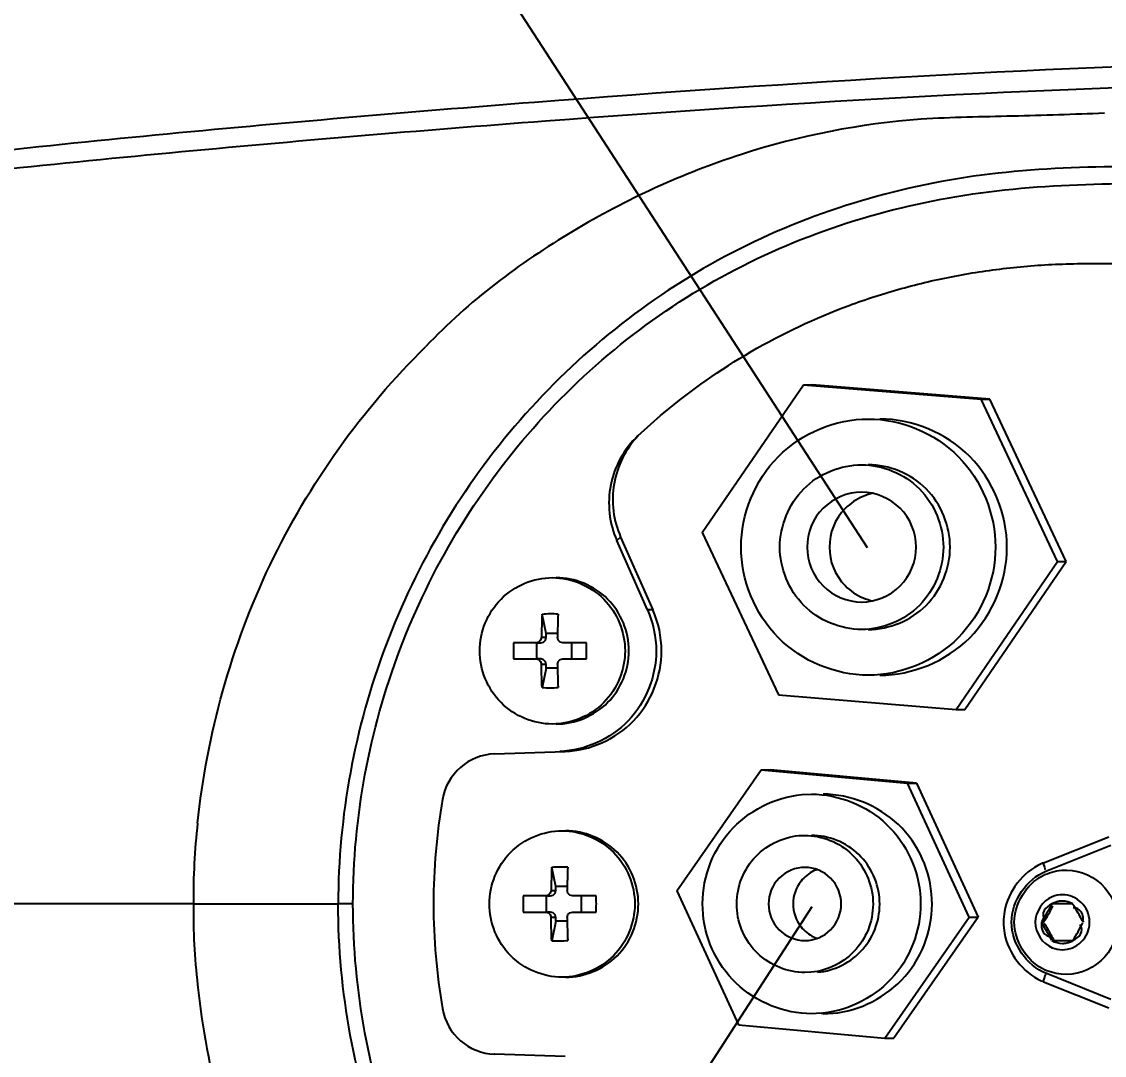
# Model space of a CAD drawing. Header units: millimetres. Extents: x 5828 to 6704, y 123 to 421.
# Drawn here: x 6389.27 to 6395.19, y 235.77 to 241.42 of the extents above; entities that cross this region are included whole.
import ezdxf
from ezdxf import colors
from ezdxf.entities.mleader import LeaderData, LeaderLine
from ezdxf.math import Vec2, Vec3

# ---------------------------------------------------------------- set-up
doc = ezdxf.new("R2010")
doc.units = ezdxf.units.MM
for name, color, linetype in [('外形图', 7, 'Continuous'), ('多重引线', 7, 'Continuous'), ('尺寸标注', 7, 'Continuous')]:
    doc.layers.add(name, color=color, linetype=linetype)
doc.styles.get("Standard").update_dxf_attribs({"font": 'msyh.ttc'})
doc.styles.add('微软雅黑', font='msyh.ttc')
doc.dimstyles.new('尺寸标注_细节_1_10比例', dxfattribs={"dimtxt": 1.5, "dimasz": 1.25, "dimexe": 0.5, "dimexo": 0.4, "dimgap": 0.5, "dimtad": 1, "dimlfac": 10, "dimdsep": 46, "dimtxsty": '微软雅黑', "dimcen": 0.09, "dimadec": 0, "dimazin": 0, "dimtp": 0.01, "dimtm": 0.01, "dimtfac": 1, "dimtofl": 0, "dimtmove": 0, "dimatfit": 3, "dimfxl": 1, "dimtolj": 1, "dimarcsym": 0})

# ---------------------------------------------------------------- blocks, each defined once
blk = doc.blocks.new('*D791')
at = {"layer": 'Defpoints', "color": 0}
for p in [(6385.1928, 245.979), (6385.1928, 236.5978), (6402.6928, 236.5978)]:
    blk.add_point(p, dxfattribs=at)
at = {"layer": '尺寸标注', "color": 0, "lineweight": -2}
for p, q in [((6385.1928, 236.9978), (6385.1928, 246.479)), ((6402.6928, 236.9978), (6402.6928, 246.479)), ((6401.4428, 245.979), (6386.4428, 245.979))]:
    blk.add_line(p, q, dxfattribs=at)
at = {"layer": '尺寸标注', "color": 0}
for points in [[(6386.4428, 246.1873), (6386.4428, 245.7707), (6385.1928, 245.979)], [(6401.4428, 245.7707), (6401.4428, 246.1873), (6402.6928, 245.979)]]:
    blk.add_solid(points, dxfattribs=at)
at = {"layer": '尺寸标注', "color": 0, "insert": (6393.9428, 247.2585), "char_height": 1.5, "attachment_point": 5, "style": '微软雅黑'}
blk.add_mtext('\\A1;\\A1;175', dxfattribs=at)
blk = doc.blocks.new('*D793')
at = {"layer": 'Defpoints', "color": 0}
for p in [(6397.4641, 242.702), (6373.1853, 230.4984), (6397.6661, 230.4984)]:
    blk.add_point(p, dxfattribs=at)
at = {"layer": '尺寸标注', "color": 0, "lineweight": -2}
for p, q in [((6397.0641, 242.702), (6372.6853, 242.702)), ((6373.1853, 241.452), (6373.1853, 231.7484)), ((6397.2661, 230.4984), (6372.6853, 230.4984))]:
    blk.add_line(p, q, dxfattribs=at)
at = {"layer": '尺寸标注', "color": 0}
for points in [[(6373.3937, 241.452), (6372.977, 241.452), (6373.1853, 242.702)], [(6372.977, 231.7484), (6373.3937, 231.7484), (6373.1853, 230.4984)]]:
    blk.add_solid(points, dxfattribs=at)
at = {"layer": '尺寸标注', "color": 0, "insert": (6371.9189, 236.6002), "char_height": 1.5, "attachment_point": 5, "rotation": 90, "style": '微软雅黑'}
blk.add_mtext('\\A1;\\A1;122', dxfattribs=at)
blk = doc.blocks.new('_None')

msp = doc.modelspace()

# ---------------------------------------------------------------- linework, layer by layer
at = {"layer": '外形图', "color": 7, "linetype": 'Continuous'}
for p, q in [((6392.9885, 238.6271), (6393.5422, 239.4347)), ((6393.5422, 239.4347), (6393.5897, 239.4347)), ((6393.5422, 239.4347), (6394.5132, 239.3554)), ((6394.5607, 239.3554), (6393.5897, 239.4347)), ((6394.9305, 238.4685), (6394.5132, 239.3554)), ((6394.5132, 239.3554), (6394.5607, 239.3554)), ((6394.978, 238.4685), (6394.5607, 239.3554)), ((6392.523, 238.5836), (6392.5438, 238.6029)), ((6392.5438, 238.6029), (6392.72, 238.2049)), ((6392.9885, 238.6271), (6393.4059, 237.7402)), ((6392.6906, 238.2049), (6392.523, 238.5836)), ((6394.3769, 237.6609), (6394.9305, 238.4685)), ((6394.4244, 237.6609), (6394.978, 238.4685)), ((6394.9305, 238.4685), (6394.978, 238.4685)), ((6392.137, 238.0756), (6392.1146, 238.1817)), ((6392.72, 238.2049), (6392.6906, 238.2049)), ((6392.137, 238.0549), (6392.137, 238.0756)), ((6392.1986, 238.0756), (6392.137, 238.0756)), ((6392.0815, 238.0249), (6391.9591, 238.0249)), ((6392.0867, 237.9369), (6392.0867, 238.0249)), ((6392.0867, 238.0249), (6392.1072, 238.0249)), ((6392.1072, 238.0249), (6392.1218, 238.0287)), ((6392.1113, 238.0549), (6392.137, 238.0549)), ((6392.3576, 238.0249), (6392.2284, 238.0249)), ((6392.2747, 238.0249), (6392.2747, 237.9369)), ((6391.9591, 237.9369), (6392.0815, 237.9369)), ((6392.1072, 237.9369), (6392.0867, 237.9369)), ((6392.137, 237.9069), (6392.1113, 237.9069)), ((6392.137, 237.8862), (6392.1146, 237.7802)), ((6392.137, 237.8862), (6392.137, 237.9069)), ((6392.1995, 237.8862), (6392.137, 237.8862)), ((6392.2284, 237.9369), (6392.3576, 237.9369)), ((6392.1146, 237.7802), (6392.114, 237.7963)), ((6393.4059, 237.7402), (6394.3769, 237.6609)), ((6394.3769, 237.6609), (6394.4244, 237.6609)), ((6391.8556, 237.4179), (6392.2402, 237.4312)), ((6392.8505, 236.6702), (6393.3123, 237.3312)), ((6393.3123, 237.3312), (6394.1113, 237.2588)), ((6393.3123, 237.3312), (6393.361, 237.3312)), ((6394.1601, 237.2588), (6393.361, 237.3312)), ((6394.4486, 236.5254), (6394.1113, 237.2588)), ((6394.1113, 237.2588), (6394.1601, 237.2588)), ((6394.1601, 237.2588), (6394.4974, 236.5254)), ((6393.5338, 237.1954), (6393.5868, 237.1977)), ((6393.5171, 236.9713), (6393.5502, 236.9727)), ((6394.8545, 236.823), (6395.2098, 236.9655)), ((6394.8667, 236.7765), (6395.222, 236.9191)), ((6392.1899, 236.6925), (6392.1675, 236.7986)), ((6392.1344, 236.6418), (6392.0119, 236.6418)), ((6392.1396, 236.5538), (6392.1396, 236.6418)), ((6392.1396, 236.6418), (6392.1601, 236.6418)), ((6392.1601, 236.6418), (6392.1747, 236.6456)), ((6392.1642, 236.6718), (6392.1899, 236.6718)), ((6392.1899, 236.6718), (6392.1899, 236.6925)), ((6392.2515, 236.6925), (6392.1899, 236.6925)), ((6392.4104, 236.6418), (6392.2813, 236.6418)), ((6392.3276, 236.6418), (6392.3276, 236.5538)), ((6392.8505, 236.6702), (6393.1878, 235.9368)), ((6390.2098, 236.5978), (6388.4428, 236.5978)), ((6390.2099, 236.5978), (6391.0008, 236.5978)), ((6391.0817, 236.5978), (6391.0008, 236.5978)), ((6395.0141, 236.5978), (6394.8995, 236.5978)), ((6392.0119, 236.5538), (6392.1344, 236.5538)), ((6392.1601, 236.5538), (6392.1396, 236.5538)), ((6392.1899, 236.5238), (6392.1642, 236.5238)), ((6392.1899, 236.5031), (6392.1899, 236.5238)), ((6392.2813, 236.5538), (6392.4104, 236.5538)), ((6393.9868, 235.8644), (6394.4486, 236.5254)), ((6394.4974, 236.5254), (6394.0356, 235.8644)), ((6394.4486, 236.5254), (6394.4974, 236.5254)), ((6392.1899, 236.5031), (6392.1675, 236.3971)), ((6392.2524, 236.5031), (6392.1899, 236.5031)), ((6394.8548, 236.4978), (6394.8422, 236.4978)), ((6392.1675, 236.3971), (6392.1669, 236.4132)), ((6394.8995, 236.3978), (6395.0141, 236.3978)), ((6393.5834, 236.2243), (6393.5502, 236.223)), ((6394.8545, 236.1726), (6395.2098, 236.0301)), ((6395.222, 236.0766), (6394.8667, 236.2191)), ((6393.6398, 236.0002), (6393.5868, 235.998)), ((6393.6496, 235.9979), (6393.7026, 236.0002)), ((6393.1878, 235.9368), (6393.9868, 235.8644)), ((6393.9868, 235.8644), (6394.0356, 235.8644)), ((6391.8558, 235.7767), (6391.8556, 235.7777)), ((6392.2402, 235.7644), (6391.8556, 235.7777))]:
    msp.add_line(p, q, dxfattribs=at)
for points in [[(6392.1113, 238.0549), (6392.1067, 238.0392), (6392.096, 238.0288), (6392.0815, 238.0249)], [(6392.1218, 238.0287), (6392.1325, 238.0391), (6392.137, 238.0549)], [(6392.2284, 238.0249), (6392.2133, 238.029), (6392.2027, 238.0395), (6392.1986, 238.0549)], [(6392.0815, 237.9369), (6392.0961, 237.9329), (6392.1067, 237.9226), (6392.1113, 237.9069)], [(6392.137, 237.9069), (6392.1332, 237.9216), (6392.1229, 237.9324), (6392.1072, 237.9369)], [(6392.1986, 237.9069), (6392.2028, 237.9225), (6392.2135, 237.933), (6392.2284, 237.9369)], [(6392.1642, 236.6718), (6392.1596, 236.6561), (6392.1489, 236.6457), (6392.1344, 236.6418)], [(6392.1747, 236.6456), (6392.1854, 236.656), (6392.1899, 236.6718)], [(6392.2813, 236.6418), (6392.2662, 236.6459), (6392.2556, 236.6564), (6392.2515, 236.6718)], [(6392.1344, 236.5538), (6392.149, 236.5498), (6392.1596, 236.5395), (6392.1642, 236.5238)], [(6392.1899, 236.5238), (6392.1861, 236.5385), (6392.1758, 236.5493), (6392.1601, 236.5538)], [(6392.2515, 236.5238), (6392.2557, 236.5394), (6392.2664, 236.5499), (6392.2813, 236.5538)]]:
    msp.add_lwpolyline(points, dxfattribs=at)
for centre, radius, start, end in [((6393.9825, 238.5498), 0.298, 101.38823, 112.57687), ((6393.9859, 238.5478), 0.3016, 135.30232, 224.69768), ((6393.9825, 238.5458), 0.298, 247.42313, 258.61177), ((6397.0531, 237.9871), 4.9423, 177.74392, 179.21386), ((6397.1405, 237.9871), 4.9423, 177.74392, 179.21386), ((6393.0133, 237.9809), 1.0552, 177.61096, 182.38904), ((6390.7338, 237.9809), 1.6243, 358.44853, 1.55147), ((6397.336, 237.9787), 5.1379, 180.80041, 181.34111), ((6391.8662, 237.1177), 0.3004, 92.00941, 170.2889), ((6394.9195, 236.5952), 3.3981, 170.26813, 179.95512), ((6394.9815, 236.5056), 0.3419, 111.86173, 114.13479), ((6397.106, 236.604), 4.9423, 177.74392, 179.21386), ((6397.1934, 236.604), 4.9423, 177.74392, 179.21386), ((6393.684, 236.6005), 0.1971, 108.75301, 115.80913), ((6393.6871, 236.5978), 0.2012, 141.70952, 218.29048), ((6393.0662, 236.5978), 1.0552, 177.61096, 182.38904), ((6390.7867, 236.5978), 1.6243, 358.44853, 1.55147), ((6394.919, 236.6004), 3.3976, 180.0442, 189.73196), ((6394.1081, 236.0187), 1.0745, 30.52929, 32.45318), ((6397.3889, 236.5956), 5.1379, 180.80041, 181.34111), ((6394.9897, 236.4978), 0.3545, 170.37524, 189.63857), ((6393.4505, 235.631), 1.8378, 29.32536, 30.52658), ((6389.9777, 233.6799), 5.8212, 28.95179, 29.32685), ((6394.9577, 236.4978), 0.148, 357.34505, 2.65504), ((6393.684, 236.5951), 0.1971, 244.19087, 251.24699), ((6394.9815, 236.49), 0.3419, 245.86545, 248.13827), ((6394.5357, 236.6048), 4.3264, 185.95979, 204.5718), ((6391.8664, 236.0769), 0.3004, 189.73126, 267.98793), ((6393.5874, 236.5821), 0.5842, 275.14286, 276.01365)]:
    msp.add_arc(centre, radius, start, end, dxfattribs=at)
for points, knots in [([(6385.1468, 240.6355), (6387.0542, 241.3146), (6390.0294, 241.8628), (6393.9061, 242.2467), (6396.7609, 242.3762), (6399.7709, 242.3312), (6402.3815, 242.0192), (6404.3518, 241.3698), (6405.5528, 240.7141), (6406.4986, 239.8619), (6406.9618, 239.1704), (6407.1546, 238.8125)], [0, 0, 0, 0, 0.260579, 0.385295, 0.501856, 0.62799, 0.77281, 0.837815, 0.893904, 0.947676, 1, 1, 1, 1]), ([(6389.4234, 241.9754), (6388.0595, 241.7426), (6386.0183, 241.3014), (6383.7746, 240.3615), (6382.5807, 239.6589), (6382.0253, 239.2392), (6381.7745, 239.0009)], [0, 0, 0, 0, 0.499914, 0.749926, 0.875007, 1, 1, 1, 1]), ([(6383.3212, 240.1101), (6384.2098, 240.5952), (6386.2282, 241.3455), (6388.3169, 241.7925), (6389.4223, 241.9817)], [0, 0, 0, 0, 0.474433, 1, 1, 1, 1]), ([(6400.6886, 241.0235), (6399.9663, 241.1359), (6398.5097, 241.2369), (6395.6333, 241.2163), (6392.7978, 241.0463), (6390.0131, 240.8064), (6387.9787, 240.5902), (6385.9916, 240.2663), (6384.689, 239.9676), (6384.0614, 239.7577)], [0, 0, 0, 0, 0.130916, 0.260722, 0.515198, 0.63937, 0.76142, 0.881475, 1, 1, 1, 1]), ([(6384.1923, 239.6954), (6384.8164, 239.8942), (6386.1065, 240.186), (6388.0757, 240.5002), (6390.0915, 240.7105), (6392.8508, 240.9443), (6395.6603, 241.1038), (6398.5084, 241.1135), (6399.9495, 241.0085), (6400.6636, 240.8956)], [0, 0, 0, 0, 0.118464, 0.238559, 0.360649, 0.48489, 0.739462, 0.869249, 1, 1, 1, 1]), ([(6395.1862, 240.9185), (6395.0192, 240.9123), (6394.6859, 240.9002), (6394.0185, 240.8945), (6393.1875, 240.7308), (6392.2639, 240.3046), (6391.7138, 239.8918), (6391.4803, 239.6437)], [0, 0, 0, 0, 0.124256, 0.248057, 0.496062, 0.746596, 1, 1, 1, 1]), ([(6400.1936, 240.6274), (6399.7163, 240.6278), (6398.7621, 240.6254), (6397.3306, 240.6319), (6395.9025, 240.6147), (6394.4657, 240.6541), (6393.0697, 240.2137), (6391.9283, 239.2981), (6391.1804, 238.0413), (6391.0013, 237.0767), (6391.0008, 236.5978)], [0, 0, 0, 0, 0.125038, 0.249992, 0.374871, 0.499674, 0.624414, 0.749344, 0.874549, 1, 1, 1, 1]), ([(6391.0817, 236.5978), (6391.0817, 237.0688), (6391.2589, 238.0181), (6391.9987, 239.2523), (6393.1294, 240.1443), (6394.5095, 240.5599), (6395.9293, 240.5232), (6397.3466, 240.5492), (6398.7678, 240.5476), (6399.7149, 240.5494), (6400.1884, 240.5475)], [0, 0, 0, 0, 0.124912, 0.249653, 0.373966, 0.498076, 0.623231, 0.748815, 0.874415, 1, 1, 1, 1]), ([(6392.6381, 239.1555), (6392.6843, 239.1988), (6392.8773, 239.3699), (6393.2503, 239.6319), (6393.6964, 239.8423), (6394.0753, 239.9646), (6394.3693, 240.0333), (6394.6716, 240.078), (6394.9732, 240.0993), (6395.3019, 240.098), (6395.77, 240.0976), (6396.3406, 240.098), (6397.0606, 240.0977), (6397.8103, 240.0979), (6398.5927, 240.0979), (6399.3043, 240.0979), (6399.7548, 240.0979), (6399.944, 240.0979)], [0, 0, 0, 0, 0.027414, 0.111677, 0.197186, 0.240336, 0.283681, 0.32717, 0.370742, 0.414365, 0.45803, 0.5452, 0.631865, 0.730425, 0.829304, 0.928311, 1, 1, 1, 1]), ([(6390.2329, 237.0401), (6390.2833, 237.5263), (6390.5513, 238.4881), (6391.1315, 239.3023), (6391.4802, 239.6437)], [0, 0, 0, 0, 0.50038, 1, 1, 1, 1]), ([(6393.202, 238.5478), (6393.202, 238.7262), (6393.3489, 239.0972), (6393.7193, 239.2478), (6393.8968, 239.2478)], [0, 0, 0, 0, 0.501328, 1, 1, 1, 1]), ([(6393.8968, 239.2478), (6394.0742, 239.2478), (6394.4446, 239.0972), (6394.5915, 238.7262), (6394.5915, 238.5478)], [0, 0, 0, 0, 0.498663, 1, 1, 1, 1]), ([(6394.6543, 238.5478), (6394.6543, 238.7262), (6394.5073, 239.0972), (6394.137, 239.2478), (6393.9595, 239.2478)], [0, 0, 0, 0, 0.501328, 1, 1, 1, 1]), ([(6392.6381, 239.1555), (6392.5637, 239.0858), (6392.4564, 238.8945), (6392.4817, 238.677), (6392.523, 238.5836)], [0, 0, 0, 0, 0.499536, 1, 1, 1, 1]), ([(6392.6391, 239.1552), (6392.5718, 239.0846), (6392.4775, 238.8987), (6392.5043, 238.6922), (6392.5439, 238.6029)], [0, 0, 0, 0, 0.499659, 1, 1, 1, 1]), ([(6393.4136, 238.5478), (6393.4136, 238.6625), (6393.5081, 238.901), (6393.7461, 238.9978), (6393.8602, 238.9978)], [0, 0, 0, 0, 0.501331, 1, 1, 1, 1]), ([(6393.8602, 238.9978), (6393.9743, 238.9978), (6394.2123, 238.901), (6394.3068, 238.6625), (6394.3068, 238.5478)], [0, 0, 0, 0, 0.498675, 1, 1, 1, 1]), ([(6394.3434, 238.5478), (6394.3434, 238.6625), (6394.2489, 238.901), (6394.0108, 238.9978), (6393.8968, 238.9978)], [0, 0, 0, 0, 0.501349, 1, 1, 1, 1]), ([(6393.8602, 238.8478), (6393.7842, 238.8478), (6393.6254, 238.7823), (6393.5309, 238.5478), (6393.6254, 238.3133), (6393.7842, 238.2478), (6393.8602, 238.2478)], [0, 0, 0, 0, 0.249336, 0.5, 0.750664, 1, 1, 1, 1]), ([(6393.8602, 238.2478), (6393.9362, 238.2478), (6394.095, 238.3133), (6394.1895, 238.5478), (6394.095, 238.7823), (6393.9362, 238.8478), (6393.8602, 238.8478)], [0, 0, 0, 0, 0.249336, 0.5, 0.750664, 1, 1, 1, 1]), ([(6393.8968, 237.8478), (6393.7193, 237.8478), (6393.349, 237.9984), (6393.202, 238.3694), (6393.202, 238.5478)], [0, 0, 0, 0, 0.498663, 1, 1, 1, 1]), ([(6393.8602, 238.0978), (6393.7461, 238.0978), (6393.5081, 238.1947), (6393.4136, 238.4331), (6393.4136, 238.5478)], [0, 0, 0, 0, 0.498675, 1, 1, 1, 1]), ([(6394.3068, 238.5478), (6394.3068, 238.4331), (6394.2123, 238.1947), (6393.9743, 238.0978), (6393.8602, 238.0978)], [0, 0, 0, 0, 0.501331, 1, 1, 1, 1]), ([(6394.5915, 238.5478), (6394.5915, 238.3694), (6394.4446, 237.9984), (6394.0742, 237.8478), (6393.8968, 237.8478)], [0, 0, 0, 0, 0.501328, 1, 1, 1, 1]), ([(6393.8968, 238.0978), (6394.0108, 238.0978), (6394.2489, 238.1947), (6394.3434, 238.4331), (6394.3434, 238.5478)], [0, 0, 0, 0, 0.498644, 1, 1, 1, 1]), ([(6393.9595, 237.8478), (6394.137, 237.8478), (6394.5073, 237.9984), (6394.6543, 238.3694), (6394.6543, 238.5478)], [0, 0, 0, 0, 0.498663, 1, 1, 1, 1]), ([(6391.774, 237.9809), (6391.774, 238.0828), (6391.858, 238.2948), (6392.0696, 238.3809), (6392.171, 238.3809)], [0, 0, 0, 0, 0.501205, 1, 1, 1, 1]), ([(6392.171, 238.3809), (6392.2724, 238.3809), (6392.484, 238.2948), (6392.568, 238.0828), (6392.568, 237.9809)], [0, 0, 0, 0, 0.498647, 1, 1, 1, 1]), ([(6392.192, 237.5809), (6392.2934, 237.5809), (6392.505, 237.6682), (6392.6311, 237.9809), (6392.505, 238.2936), (6392.2934, 238.3809), (6392.192, 238.3809)], [0, 0, 0, 0, 0.249347, 0.5, 0.750653, 1, 1, 1, 1]), ([(6392.171, 237.5809), (6392.0696, 237.5809), (6391.858, 237.667), (6391.774, 237.879), (6391.774, 237.9809)], [0, 0, 0, 0, 0.498679, 1, 1, 1, 1]), ([(6392.568, 237.9809), (6392.568, 237.879), (6392.4841, 237.667), (6392.2724, 237.5809), (6392.171, 237.5809)], [0, 0, 0, 0, 0.501205, 1, 1, 1, 1]), ([(6392.7379, 237.9809), (6392.7379, 237.8436), (6392.6276, 237.5588), (6392.3472, 237.4359), (6392.2108, 237.4312)], [0, 0, 0, 0, 0.501299, 1, 1, 1, 1]), ([(6392.2402, 237.4312), (6392.3766, 237.4359), (6392.657, 237.5588), (6392.7673, 237.8436), (6392.7673, 237.9809)], [0, 0, 0, 0, 0.498702, 1, 1, 1, 1]), ([(6393.5868, 235.9978), (6393.4388, 235.9979), (6393.1305, 236.121), (6392.9325, 236.5686), (6393.0903, 237.0318), (6393.3864, 237.1822), (6393.5338, 237.1954)], [0, 0, 0, 0, 0.249328, 0.499897, 0.750582, 1, 1, 1, 1]), ([(6393.5868, 237.1978), (6393.7341, 237.1977), (6394.0409, 237.0758), (6394.2403, 236.6319), (6394.0876, 236.1699), (6393.7952, 236.0165), (6393.6486, 236.0011)], [0, 0, 0, 0, 0.249317, 0.499869, 0.750556, 1, 1, 1, 1]), ([(6393.7026, 236.0002), (6393.85, 236.0135), (6394.146, 236.1639), (6394.3039, 236.627), (6394.1059, 237.0746), (6393.7976, 237.1977), (6393.6496, 237.1978)], [0, 0, 0, 0, 0.249405, 0.500086, 0.750658, 1, 1, 1, 1]), ([(6391.8269, 236.5978), (6391.8269, 236.6997), (6391.9109, 236.9117), (6392.1225, 236.9978), (6392.2239, 236.9978)], [0, 0, 0, 0, 0.501205, 1, 1, 1, 1]), ([(6392.2239, 236.9978), (6392.3253, 236.9978), (6392.5369, 236.9117), (6392.6209, 236.6998), (6392.6209, 236.5978)], [0, 0, 0, 0, 0.498647, 1, 1, 1, 1]), ([(6392.2437, 236.1978), (6392.3451, 236.1978), (6392.5567, 236.2851), (6392.6828, 236.5978), (6392.5567, 236.9105), (6392.3451, 236.9978), (6392.2437, 236.9978)], [0, 0, 0, 0, 0.24934, 0.49999, 0.750645, 1, 1, 1, 1]), ([(6393.5502, 236.2228), (6393.4577, 236.2229), (6393.265, 236.2999), (6393.1413, 236.5796), (6393.24, 236.869), (6393.425, 236.963), (6393.5171, 236.9713)], [0, 0, 0, 0, 0.24935, 0.499909, 0.750587, 1, 1, 1, 1]), ([(6393.5502, 236.9728), (6393.6428, 236.9727), (6393.8354, 236.8958), (6393.9592, 236.6161), (6393.8605, 236.3266), (6393.6755, 236.2326), (6393.5834, 236.2243)], [0, 0, 0, 0, 0.249341, 0.4999, 0.750579, 1, 1, 1, 1]), ([(6393.6199, 236.2243), (6393.7121, 236.2326), (6393.8971, 236.3266), (6393.9958, 236.616), (6393.872, 236.8958), (6393.6793, 236.9727), (6393.5868, 236.9728)], [0, 0, 0, 0, 0.249406, 0.50008, 0.750642, 1, 1, 1, 1]), ([(6394.8542, 236.8229), (6394.8511, 236.8218), (6394.8574, 236.8033), (6394.8603, 236.7946), (6394.8646, 236.7859)], [0, 0, 0, 0, 0.253529, 1, 1, 1, 1]), ([(6393.5502, 236.7978), (6393.4995, 236.7978), (6393.3937, 236.7542), (6393.3307, 236.5978), (6393.3937, 236.4415), (6393.4995, 236.3978), (6393.5502, 236.3978)], [0, 0, 0, 0, 0.249339, 0.5, 0.750661, 1, 1, 1, 1]), ([(6393.5502, 236.3978), (6393.6009, 236.3978), (6393.7068, 236.4415), (6393.7698, 236.5978), (6393.7068, 236.7542), (6393.6009, 236.7978), (6393.5502, 236.7978)], [0, 0, 0, 0, 0.249339, 0.5, 0.750661, 1, 1, 1, 1]), ([(6394.953, 236.7818), (6395.0285, 236.7882), (6395.1929, 236.7337), (6395.2598, 236.5742), (6395.2598, 236.4978)], [0, 0, 0, 0, 0.498146, 1, 1, 1, 1]), ([(6400.1936, 232.5683), (6399.7162, 232.5677), (6398.7619, 232.5704), (6397.3302, 232.5638), (6395.902, 232.5814), (6394.4651, 232.5414), (6393.0698, 232.9829), (6391.9277, 233.8973), (6391.1807, 235.1546), (6391.0009, 236.1191), (6391.0008, 236.5978)], [0, 0, 0, 0, 0.125057, 0.250029, 0.37493, 0.499738, 0.624431, 0.749342, 0.874589, 1, 1, 1, 1]), ([(6400.1884, 232.6482), (6399.7149, 232.6463), (6398.7678, 232.648), (6397.3467, 232.6464), (6395.9294, 232.6724), (6394.5096, 232.6357), (6393.1294, 233.0513), (6391.9987, 233.9433), (6391.2589, 235.1775), (6391.0817, 236.1268), (6391.0817, 236.5978)], [0, 0, 0, 0, 0.125583, 0.251181, 0.376763, 0.501917, 0.626027, 0.750346, 0.875086, 1, 1, 1, 1]), ([(6392.2239, 236.1978), (6392.1225, 236.1978), (6391.9109, 236.2839), (6391.8269, 236.4959), (6391.8269, 236.5978)], [0, 0, 0, 0, 0.498679, 1, 1, 1, 1]), ([(6392.6209, 236.5978), (6392.6209, 236.4959), (6392.537, 236.2839), (6392.3253, 236.1978), (6392.2239, 236.1978)], [0, 0, 0, 0, 0.501205, 1, 1, 1, 1]), ([(6394.8995, 236.5978), (6394.8836, 236.5886), (6394.8496, 236.5698), (6394.8487, 236.5242), (6394.8589, 236.5102)], [0, 0, 0, 0, 0.515292, 1, 1, 1, 1]), ([(6394.9176, 236.6063), (6394.9144, 236.6051), (6394.9083, 236.6026), (6394.9023, 236.5995), (6394.8995, 236.5978)], [0, 0, 0, 0, 0.501759, 1, 1, 1, 1]), ([(6394.9568, 236.6133), (6394.9501, 236.6133), (6394.9368, 236.612), (6394.9239, 236.6086), (6394.9176, 236.6063)], [0, 0, 0, 0, 0.497951, 1, 1, 1, 1]), ([(6395.0714, 236.4978), (6395.0714, 236.5163), (6395.0725, 236.5551), (6395.0334, 236.5789), (6395.0163, 236.577)], [0, 0, 0, 0, 0.517772, 1, 1, 1, 1]), ([(6394.8422, 236.4978), (6394.8422, 236.4793), (6394.8411, 236.4406), (6394.8801, 236.4167), (6394.8972, 236.4186)], [0, 0, 0, 0, 0.517772, 1, 1, 1, 1]), ([(6395.2598, 236.4978), (6395.2598, 236.421), (6395.1921, 236.2606), (6395.0262, 236.2069), (6394.9504, 236.2141)], [0, 0, 0, 0, 0.501866, 1, 1, 1, 1]), ([(6395.0141, 236.3978), (6395.03, 236.4071), (6395.064, 236.4258), (6395.0648, 236.4715), (6395.0546, 236.4855)], [0, 0, 0, 0, 0.515292, 1, 1, 1, 1]), ([(6394.9121, 236.3978), (6394.9092, 236.4033), (6394.9033, 236.4143), (6394.8973, 236.4253), (6394.8943, 236.4308)], [0, 0, 0, 0, 0.493655, 1, 1, 1, 1]), ([(6394.9568, 236.3823), (6394.9634, 236.3823), (6394.9767, 236.3836), (6394.9897, 236.3871), (6394.996, 236.3894)], [0, 0, 0, 0, 0.497951, 1, 1, 1, 1]), ([(6394.996, 236.3894), (6394.9991, 236.3905), (6395.0053, 236.3931), (6395.0112, 236.3961), (6395.0141, 236.3978)], [0, 0, 0, 0, 0.501759, 1, 1, 1, 1]), ([(6394.8667, 236.2191), (6394.8626, 236.2087), (6394.8602, 236.2018), (6394.8514, 236.1755), (6394.8565, 236.1821), (6394.8575, 236.1839)], [0, 0, 0, 0, 0.694091, 0.872794, 1, 1, 1, 1])]:
    msp.add_open_spline(points, degree=3, knots=knots, dxfattribs=at)
for points in [[(6393.8681, 238.825), (6393.8323, 238.8101), (6393.7989, 238.7875), (6393.7715, 238.7599)], [(6393.7715, 238.3357), (6393.7989, 238.3081), (6393.8323, 238.2856), (6393.8681, 238.2706)], [(6392.202, 238.1817), (6392.1732, 238.1826), (6392.1441, 238.1837), (6392.1155, 238.1803)], [(6392.6906, 238.2049), (6392.7215, 238.1351), (6392.7379, 238.0572), (6392.7379, 237.9809)], [(6392.7673, 237.9809), (6392.7673, 238.0572), (6392.7509, 238.1351), (6392.72, 238.2049)], [(6392.114, 237.7963), (6392.1127, 237.833), (6392.1114, 237.8697), (6392.1119, 237.9065)], [(6392.1995, 237.8584), (6392.2001, 237.8327), (6392.2007, 237.807), (6392.2022, 237.7813)], [(6392.1146, 237.7802), (6392.1436, 237.7791), (6392.1728, 237.7782), (6392.2017, 237.7815)], [(6390.2329, 237.0401), (6390.2168, 236.8933), (6390.2078, 236.7454), (6390.2098, 236.5978)], [(6394.8417, 236.8176), (6394.7415, 236.7727), (6394.6587, 236.6653), (6394.6402, 236.5571)], [(6392.2549, 236.7986), (6392.2261, 236.7996), (6392.197, 236.8006), (6392.1684, 236.7973)], [(6393.5982, 236.778), (6393.5716, 236.7651), (6393.5474, 236.7457), (6393.5291, 236.7225)], [(6394.8667, 236.2191), (6394.7628, 236.2608), (6394.5955, 236.4978), (6394.7628, 236.7348), (6394.8667, 236.7765)], [(6394.8489, 236.7521), (6394.8811, 236.7685), (6394.917, 236.7787), (6394.953, 236.7818)], [(6394.694, 236.4978), (6394.694, 236.5971), (6394.7606, 236.7069), (6394.8489, 236.7521)], [(6394.9568, 236.6478), (6394.938, 236.6478), (6394.919, 236.6441), (6394.9016, 236.6371)], [(6395.0119, 236.6371), (6394.9946, 236.6441), (6394.9755, 236.6478), (6394.9568, 236.6478)], [(6390.2098, 236.5978), (6390.2078, 236.4502), (6390.2167, 236.3023), (6390.2328, 236.1556)], [(6394.9016, 236.6371), (6394.8497, 236.6162), (6394.8079, 236.5538), (6394.8079, 236.4978)], [(6394.8995, 236.5978), (6394.8812, 236.565), (6394.863, 236.532), (6394.8428, 236.5004)], [(6394.8548, 236.4978), (6394.8727, 236.5271), (6394.8911, 236.5562), (6394.9054, 236.5873)], [(6395.0141, 236.5978), (6394.997, 236.6078), (6394.9766, 236.6133), (6394.9568, 236.6133)], [(6395.0933, 236.5576), (6395.0783, 236.5924), (6395.0471, 236.623), (6395.0119, 236.6371)], [(6392.1669, 236.4132), (6392.1656, 236.4499), (6392.1643, 236.4866), (6392.1647, 236.5234)], [(6395.1055, 236.5047), (6395.1047, 236.5228), (6395.1005, 236.541), (6395.0933, 236.5576)], [(6392.2524, 236.4753), (6392.253, 236.4496), (6392.2536, 236.4239), (6392.2551, 236.3982)], [(6393.5291, 236.4731), (6393.5474, 236.4499), (6393.5716, 236.4305), (6393.5982, 236.4176)], [(6394.8471, 236.2445), (6394.7596, 236.2901), (6394.694, 236.3992), (6394.694, 236.4978)], [(6394.8079, 236.4978), (6394.8079, 236.4418), (6394.8497, 236.3794), (6394.9016, 236.3585)], [(6394.8422, 236.4978), (6394.8612, 236.4657), (6394.8803, 236.4336), (6394.8972, 236.4004)], [(6394.8943, 236.4308), (6394.883, 236.4512), (6394.8713, 236.4714), (6394.8579, 236.4904)], [(6395.0141, 236.3978), (6395.0331, 236.4299), (6395.0522, 236.462), (6395.0691, 236.4953)], [(6395.0933, 236.438), (6395.1005, 236.4547), (6395.1047, 236.4729), (6395.1055, 236.491)], [(6394.6402, 236.4385), (6394.6588, 236.3303), (6394.7415, 236.2229), (6394.8417, 236.178)], [(6395.012, 236.3585), (6395.0471, 236.3727), (6395.0783, 236.4032), (6395.0933, 236.438)], [(6392.1675, 236.3971), (6392.1965, 236.396), (6392.2257, 236.3952), (6392.2546, 236.3984)], [(6394.8995, 236.3978), (6394.9166, 236.3879), (6394.937, 236.3823), (6394.9568, 236.3823)], [(6394.9016, 236.3585), (6394.919, 236.3515), (6394.9381, 236.3478), (6394.9568, 236.3478)], [(6394.9568, 236.3478), (6394.9755, 236.3478), (6394.9946, 236.3515), (6395.012, 236.3585)], [(6394.9504, 236.2141), (6394.9146, 236.2174), (6394.8789, 236.2279), (6394.8471, 236.2445)]]:
    msp.add_open_spline(points, degree=3, dxfattribs=at)

# ---------------------------------------------------------------- dimensions: what is measured, and where the dimension line sits
at = {"layer": '尺寸标注'}
dim = msp.add_linear_dim(base=(6385.1928, 245.979), p1=(6402.6928, 236.5978), p2=(6385.1928, 236.5978), text='\\A1;175', dimstyle='尺寸标注_细节_1_10比例', override={"dimtxsty": '微软雅黑'}, dxfattribs=at)
dim.commit()
dim.dimension.update_dxf_attribs({"geometry": '*D791', "text_midpoint": (6393.9428, 245.979), "dimtype": 160})
dim = msp.add_linear_dim(base=(6373.1853, 230.4984), p1=(6397.4641, 242.702), p2=(6397.6661, 230.4984), angle=90, text='\\A1;122', dimstyle='尺寸标注_细节_1_10比例', override={"dimtxsty": '微软雅黑'}, dxfattribs=at)
dim.commit()
dim.dimension.update_dxf_attribs({"geometry": '*D793', "text_midpoint": (6373.1853, 236.6002), "dimtype": 160})

# ---------------------------------------------------------------- leaders
at = {"layer": '多重引线'}
ml = msp.add_multileader_mtext('Standard', dxfattribs=at)
ml.set_content('Brake button')
ml.set_leader_properties()
ml.set_arrow_properties(name='NONE')
ml.build(insert=Vec2(0, 0))
ml.multileader.update_dxf_attribs({"text_left_attachment_type": 6, "text_right_attachment_type": 6, "dogleg_length": 0.072, "arrow_head_size": 0.4})
ctx = ml.context
ctx.base_point, ctx.char_height, ctx.arrow_head_size, ctx.landing_gap_size, ctx.plane_origin = Vec3(6382.1121, 255.7834), 1.5, 0.4, 0.4, Vec3(6399.1197, 239.0985)
ctx.left_attachment, ctx.right_attachment, ctx.text_align_type = 6, 6, 2
notes = []
notes.append((ctx, [(0, (1, 1, 0), (6394.9822, 255.7834), (-1, 0), 0.072, [(0, [(6399.1197, 239.0985)], 0, [])])]))
ctx.mtext.insert, ctx.mtext.alignment, ctx.mtext.flow_direction = Vec3(6394.5102, 257.3938), 3, 5
ml = msp.add_multileader_mtext('Standard', dxfattribs=at)
ml.set_content('User air tube 3（{\\A1;\\C256;Φ}6 grey）')
ml.set_leader_properties()
ml.set_arrow_properties(name='NONE')
ml.build(insert=Vec2(0, 0))
ml.multileader.update_dxf_attribs({"text_left_attachment_type": 6, "text_right_attachment_type": 6, "dogleg_length": 0.072, "arrow_head_size": 0.4})
ctx = ml.context
ctx.base_point, ctx.char_height, ctx.arrow_head_size, ctx.landing_gap_size, ctx.plane_origin = Vec3(6361.1721, 250.6154), 1.5, 0.4, 0.4, Vec3(6393.8923, 238.5446)
ctx.left_attachment, ctx.right_attachment, ctx.text_align_type = 6, 6, 2
notes.append((ctx, [(0, (1, 1, 0), (6386.0596, 250.6154), (-1, 0), 0.072, [(0, [(6393.8923, 238.5446)], 0, [])])]))
ctx.mtext.insert, ctx.mtext.alignment, ctx.mtext.flow_direction = Vec3(6385.5876, 252.7052), 3, 5
ml = msp.add_multileader_mtext('Standard', dxfattribs=at)
ml.set_content('User air tube 1（{\\A1;\\C256;Φ}4 blue）')
ml.set_leader_properties()
ml.set_arrow_properties(name='NONE')
ml.build(insert=Vec2(0, 0))
ml.multileader.update_dxf_attribs({"text_left_attachment_type": 6, "text_right_attachment_type": 6, "dogleg_length": 0.072, "arrow_head_size": 0.4})
ctx = ml.context
ctx.base_point, ctx.char_height, ctx.arrow_head_size, ctx.landing_gap_size, ctx.plane_origin = Vec3(6362.2491, 226.4884), 1.5, 0.4, 0.4, Vec3(6393.5874, 236.5821)
ctx.left_attachment, ctx.right_attachment, ctx.text_align_type = 6, 6, 2
notes.append((ctx, [(0, (1, 1, 0), (6387.0775, 226.4884), (-1, 0), 0.072, [(0, [(6393.5874, 236.5821)], 0, [])])]))
ctx.mtext.insert, ctx.mtext.alignment, ctx.mtext.flow_direction = Vec3(6386.6055, 228.4145), 3, 5
for ctx, leaders in notes:
    for number, flags, end, landing, length, lines in leaders:
        leader = LeaderData()
        leader.index, (leader.has_last_leader_line, leader.has_dogleg_vector, leader.attachment_direction) = number, flags
        leader.last_leader_point, leader.dogleg_vector, leader.dogleg_length = Vec3(end), Vec3(landing), length
        for number, points, colour, breaks in lines:
            line = LeaderLine()
            line.index, line.vertices, line.color, line.breaks = number, Vec3.list(points), colors.encode_raw_color(colour), breaks
            leader.lines.append(line)
        ctx.leaders.append(leader)

doc.saveas('drawing.dxf')
